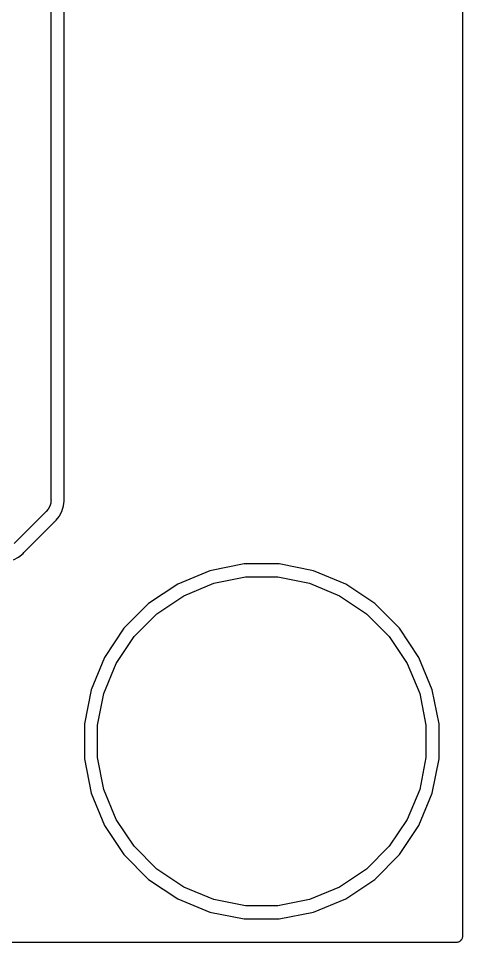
# Model space of a CAD drawing. Extents: x 127.5 to 172.4, y -152.1 to -77.2.
# Drawn here: x 163.79 to 172.44, y -152.12 to -134.14 of the extents above; entities that cross this region are included whole.
import ezdxf

# ---------------------------------------------------------------- set-up
doc = ezdxf.new("R2010")
doc.units = 0
doc.layers.add('BLACK', color=7, linetype='CONTINUOUS')

msp = doc.modelspace()

# ---------------------------------------------------------------- linework, layer by layer
at = {"layer": 'BLACK', "linetype": 'CONTINUOUS'}
for p, q in [((172.441, -106.485), (172.441, -151.994)), ((164.425, -133.265), (164.425, -143.496)), ((164.679, -143.478), (164.679, -133.456)), ((164.402, -143.634), (164.373, -143.689)), ((164.42, -143.574), (164.402, -143.634)), ((164.425, -143.527), (164.42, -143.574)), ((164.425, -143.496), (164.427, -143.512)), ((164.427, -143.512), (164.425, -143.527)), ((164.425, -143.527), (164.425, -143.527)), ((164.638, -143.732), (164.671, -143.624)), ((164.671, -143.624), (164.68, -143.534)), ((164.68, -143.483), (164.679, -143.478)), ((164.679, -143.488), (164.68, -143.483)), ((164.68, -143.49), (164.679, -143.488)), ((164.682, -143.512), (164.68, -143.49)), ((164.68, -143.534), (164.682, -143.512)), ((164.68, -143.534), (164.68, -143.534)), ((164.321, -143.747), (163.71, -144.358)), ((164.333, -143.737), (164.321, -143.747)), ((164.373, -143.689), (164.333, -143.737)), ((164.585, -143.831), (164.593, -143.817)), ((164.593, -143.817), (164.638, -143.732)), ((164.593, -143.817), (164.593, -143.817)), ((163.903, -144.525), (164.487, -143.94)), ((164.487, -143.94), (164.489, -143.939)), ((164.489, -143.939), (164.493, -143.936)), ((164.493, -143.936), (164.497, -143.932)), ((164.497, -143.932), (164.514, -143.918)), ((164.514, -143.918), (164.527, -143.901)), ((164.527, -143.901), (164.528, -143.901)), ((164.528, -143.901), (164.585, -143.831)), ((163.88, -144.551), (163.894, -144.534)), ((163.894, -144.534), (163.896, -144.533)), ((163.896, -144.533), (163.899, -144.529)), ((163.899, -144.529), (163.903, -144.525)), ((163.694, -144.676), (163.793, -144.622)), ((163.793, -144.622), (163.88, -144.551)), ((167.522, -144.888), (166.893, -145.148)), ((168.189, -144.755), (167.522, -144.888)), ((168.869, -144.755), (168.189, -144.755)), ((169.536, -144.888), (168.869, -144.755)), ((170.165, -145.148), (169.536, -144.888)), ((167.596, -145.132), (168.214, -145.009)), ((168.214, -145.009), (168.844, -145.009)), ((168.844, -145.009), (169.462, -145.132)), ((166.893, -145.148), (166.327, -145.526)), ((167.013, -145.373), (167.596, -145.132)), ((169.462, -145.132), (170.045, -145.373)), ((170.731, -145.526), (170.165, -145.148)), ((166.489, -145.723), (167.013, -145.373)), ((170.045, -145.373), (170.569, -145.723)), ((166.327, -145.526), (165.846, -146.007)), ((171.212, -146.007), (170.731, -145.526)), ((166.043, -146.169), (166.489, -145.723)), ((170.569, -145.723), (171.015, -146.169)), ((165.846, -146.007), (165.468, -146.573)), ((171.59, -146.573), (171.212, -146.007)), ((165.693, -146.693), (166.043, -146.169)), ((171.015, -146.169), (171.365, -146.693)), ((165.468, -146.573), (165.208, -147.202)), ((165.452, -147.276), (165.693, -146.693)), ((171.365, -146.693), (171.606, -147.276)), ((171.85, -147.202), (171.59, -146.573)), ((165.208, -147.202), (165.075, -147.869)), ((171.983, -147.869), (171.85, -147.202)), ((165.329, -147.894), (165.452, -147.276)), ((171.606, -147.276), (171.729, -147.894)), ((165.075, -147.869), (165.075, -148.549)), ((165.329, -148.524), (165.329, -147.894)), ((171.729, -147.894), (171.729, -148.524)), ((171.983, -148.549), (171.983, -147.869)), ((165.075, -148.549), (165.208, -149.216)), ((165.452, -149.142), (165.329, -148.524)), ((171.729, -148.524), (171.606, -149.142)), ((171.85, -149.216), (171.983, -148.549)), ((165.208, -149.216), (165.468, -149.845)), ((165.693, -149.725), (165.452, -149.142)), ((171.606, -149.142), (171.365, -149.725)), ((171.59, -149.845), (171.85, -149.216)), ((166.043, -150.249), (165.693, -149.725)), ((171.365, -149.725), (171.015, -150.249)), ((165.468, -149.845), (165.846, -150.411)), ((171.212, -150.411), (171.59, -149.845)), ((166.489, -150.695), (166.043, -150.249)), ((171.015, -150.249), (170.569, -150.695)), ((165.846, -150.411), (166.327, -150.892)), ((170.731, -150.892), (171.212, -150.411)), ((167.013, -151.045), (166.489, -150.695)), ((170.569, -150.695), (170.045, -151.045)), ((166.327, -150.892), (166.893, -151.27)), ((170.165, -151.27), (170.731, -150.892)), ((167.596, -151.286), (167.013, -151.045)), ((170.045, -151.045), (169.462, -151.286)), ((166.893, -151.27), (167.522, -151.53)), ((168.214, -151.409), (167.596, -151.286)), ((169.462, -151.286), (168.844, -151.409)), ((169.536, -151.53), (170.165, -151.27)), ((167.522, -151.53), (168.189, -151.663)), ((168.844, -151.409), (168.214, -151.409)), ((168.869, -151.663), (169.536, -151.53)), ((168.189, -151.663), (168.869, -151.663)), ((172.394, -152.092), (172.384, -152.1)), ((172.403, -152.085), (172.394, -152.092)), ((172.411, -152.075), (172.403, -152.084)), ((172.403, -152.084), (172.403, -152.084)), ((172.403, -152.084), (172.403, -152.085)), ((172.419, -152.066), (172.411, -152.075)), ((172.425, -152.054), (172.419, -152.065)), ((172.419, -152.065), (172.419, -152.065)), ((172.419, -152.065), (172.419, -152.066)), ((172.431, -152.044), (172.425, -152.054)), ((172.435, -152.032), (172.431, -152.043)), ((172.431, -152.043), (172.431, -152.044)), ((172.431, -152.044), (172.431, -152.044)), ((172.438, -152.02), (172.435, -152.032)), ((172.44, -152.008), (172.438, -152.02)), ((172.438, -152.02), (172.438, -152.02)), ((172.438, -152.02), (172.438, -152.02)), ((172.441, -151.996), (172.44, -152.008)), ((172.441, -151.994), (172.441, -151.995)), ((172.441, -151.995), (172.441, -151.995)), ((172.441, -151.995), (172.441, -151.995)), ((172.441, -151.995), (172.441, -151.996)), ((172.314, -152.121), (151.316, -152.121)), ((172.326, -152.12), (172.314, -152.121)), ((172.338, -152.119), (172.326, -152.12)), ((172.339, -152.119), (172.338, -152.119)), ((172.338, -152.119), (172.338, -152.119)), ((172.35, -152.115), (172.339, -152.119)), ((172.362, -152.112), (172.35, -152.115)), ((172.373, -152.106), (172.362, -152.111)), ((172.362, -152.111), (172.362, -152.112)), ((172.362, -152.112), (172.362, -152.112)), ((172.384, -152.1), (172.373, -152.106)), ((172.384, -152.1), (172.384, -152.1)), ((172.384, -152.1), (172.384, -152.1))]:
    msp.add_line(p, q, dxfattribs=at)

doc.saveas('drawing.dxf')
